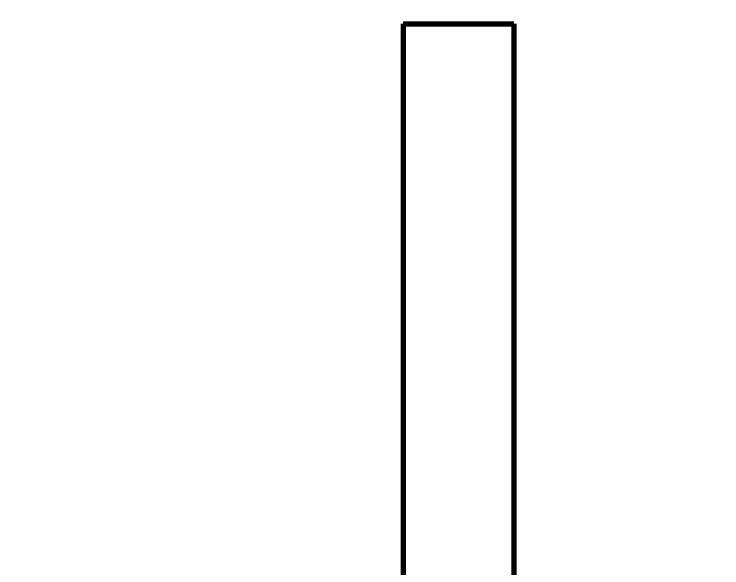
# Model space of a CAD drawing. Header units: millimetres. Extents: x -14850 to 14850, y -10500 to 10500.
# Drawn here: x -8866 to -8322, y 3309 to 3734 of the extents above; entities that cross this region are included whole.
import ezdxf

# ---------------------------------------------------------------- set-up
doc = ezdxf.new("R2010")
doc.units = ezdxf.units.MM
doc.layers.add('CAXA0', color=7, linetype='Continuous', lineweight=70)
doc.layers.add('CAXA4', color=3, linetype='Continuous', lineweight=25)
doc.styles.add('标准', font='', dxfattribs={"width": 0.667})
doc.styles.get('标准').set_extended_font_data('NSimSun')
doc.dimstyles.new('标准', dxfattribs={"dimscale": 50, "dimtxt": 3.5, "dimasz": 3, "dimexe": 2, "dimexo": 0, "dimtad": 1, "dimdec": 1, "dimzin": 12, "dimdsep": 46, "dimtxsty": '标准', "dimcen": 0, "dimdle": 4, "dimaunit": 1, "dimazin": 2, "dimtfac": 1, "dimtdec": 3, "dimtmove": 0, "dimatfit": 3, "dimfxl": 0, "dimtolj": 1, "dimtzin": 0, "dimarcsym": 0})

# ---------------------------------------------------------------- blocks, each defined once
blk = doc.blocks.new('CAXBLOCK233', base_point=(-8567.14, 3351.67))
at = {"layer": 'CAXA0', "linetype": 'Continuous', "lineweight": 70}
for p, q in [((-8567.14, 3726.67), (-8482.14, 3726.67)), ((-8567.14, 3726.67), (-8567.14, 2976.67)), ((-8482.14, 3726.67), (-8482.14, 2976.67))]:
    blk.add_line(p, q, dxfattribs=at)
blk = doc.blocks.new('*D869')
at = {"layer": 'CAXA4', "linetype": 'Continuous', "lineweight": 25}
for points in [[(-11382.38, 8429.33), (-11232.38, 8448.08), (-11232.38, 8410.58)], [(657.62, 8429.33), (507.62, 8448.08), (507.62, 8410.58)]]:
    blk.add_hatch(color=0, dxfattribs=at).paths.add_polyline_path(points, flags=0)
at = {"layer": 'CAXA4', "color": 0, "linetype": 'Continuous', "lineweight": 25}
for p, q in [((-11382.38, 3016.67), (-11382.38, 8529.33)), ((657.62, 3326.67), (657.62, 8529.33)), ((657.62, 8429.33), (-11382.38, 8429.33))]:
    blk.add_line(p, q, dxfattribs=at)
at = {"layer": 'CAXA4', "color": 0, "linetype": 'Continuous', "lineweight": 25, "insert": (-5597.27, 8700.33), "char_height": 175, "attachment_point": 1, "style": '标准'}
blk.add_mtext('\\fNSimSun|b0|i0|p34;12040', dxfattribs=at)

msp = doc.modelspace()

# ---------------------------------------------------------------- block references
at = {"layer": 'CAXA0', "linetype": 'Continuous', "lineweight": 70}
msp.add_blockref('CAXBLOCK233', (-8567.14, 3351.67), dxfattribs=at)

# ---------------------------------------------------------------- dimensions: what is measured, and where the dimension line sits
at = {"layer": 'CAXA4'}
dim = msp.add_linear_dim(base=(-5362.38, 8429.33), p1=(657.62, 3326.67), p2=(-11382.38, 3016.67), text='\\fNSimSun;12040', dimstyle='标准', dxfattribs=at)
dim.commit()
dim.dimension.update_dxf_attribs({"geometry": '*D869', "text_midpoint": (-5362.38, 8580.46)})

doc.saveas('drawing.dxf')
